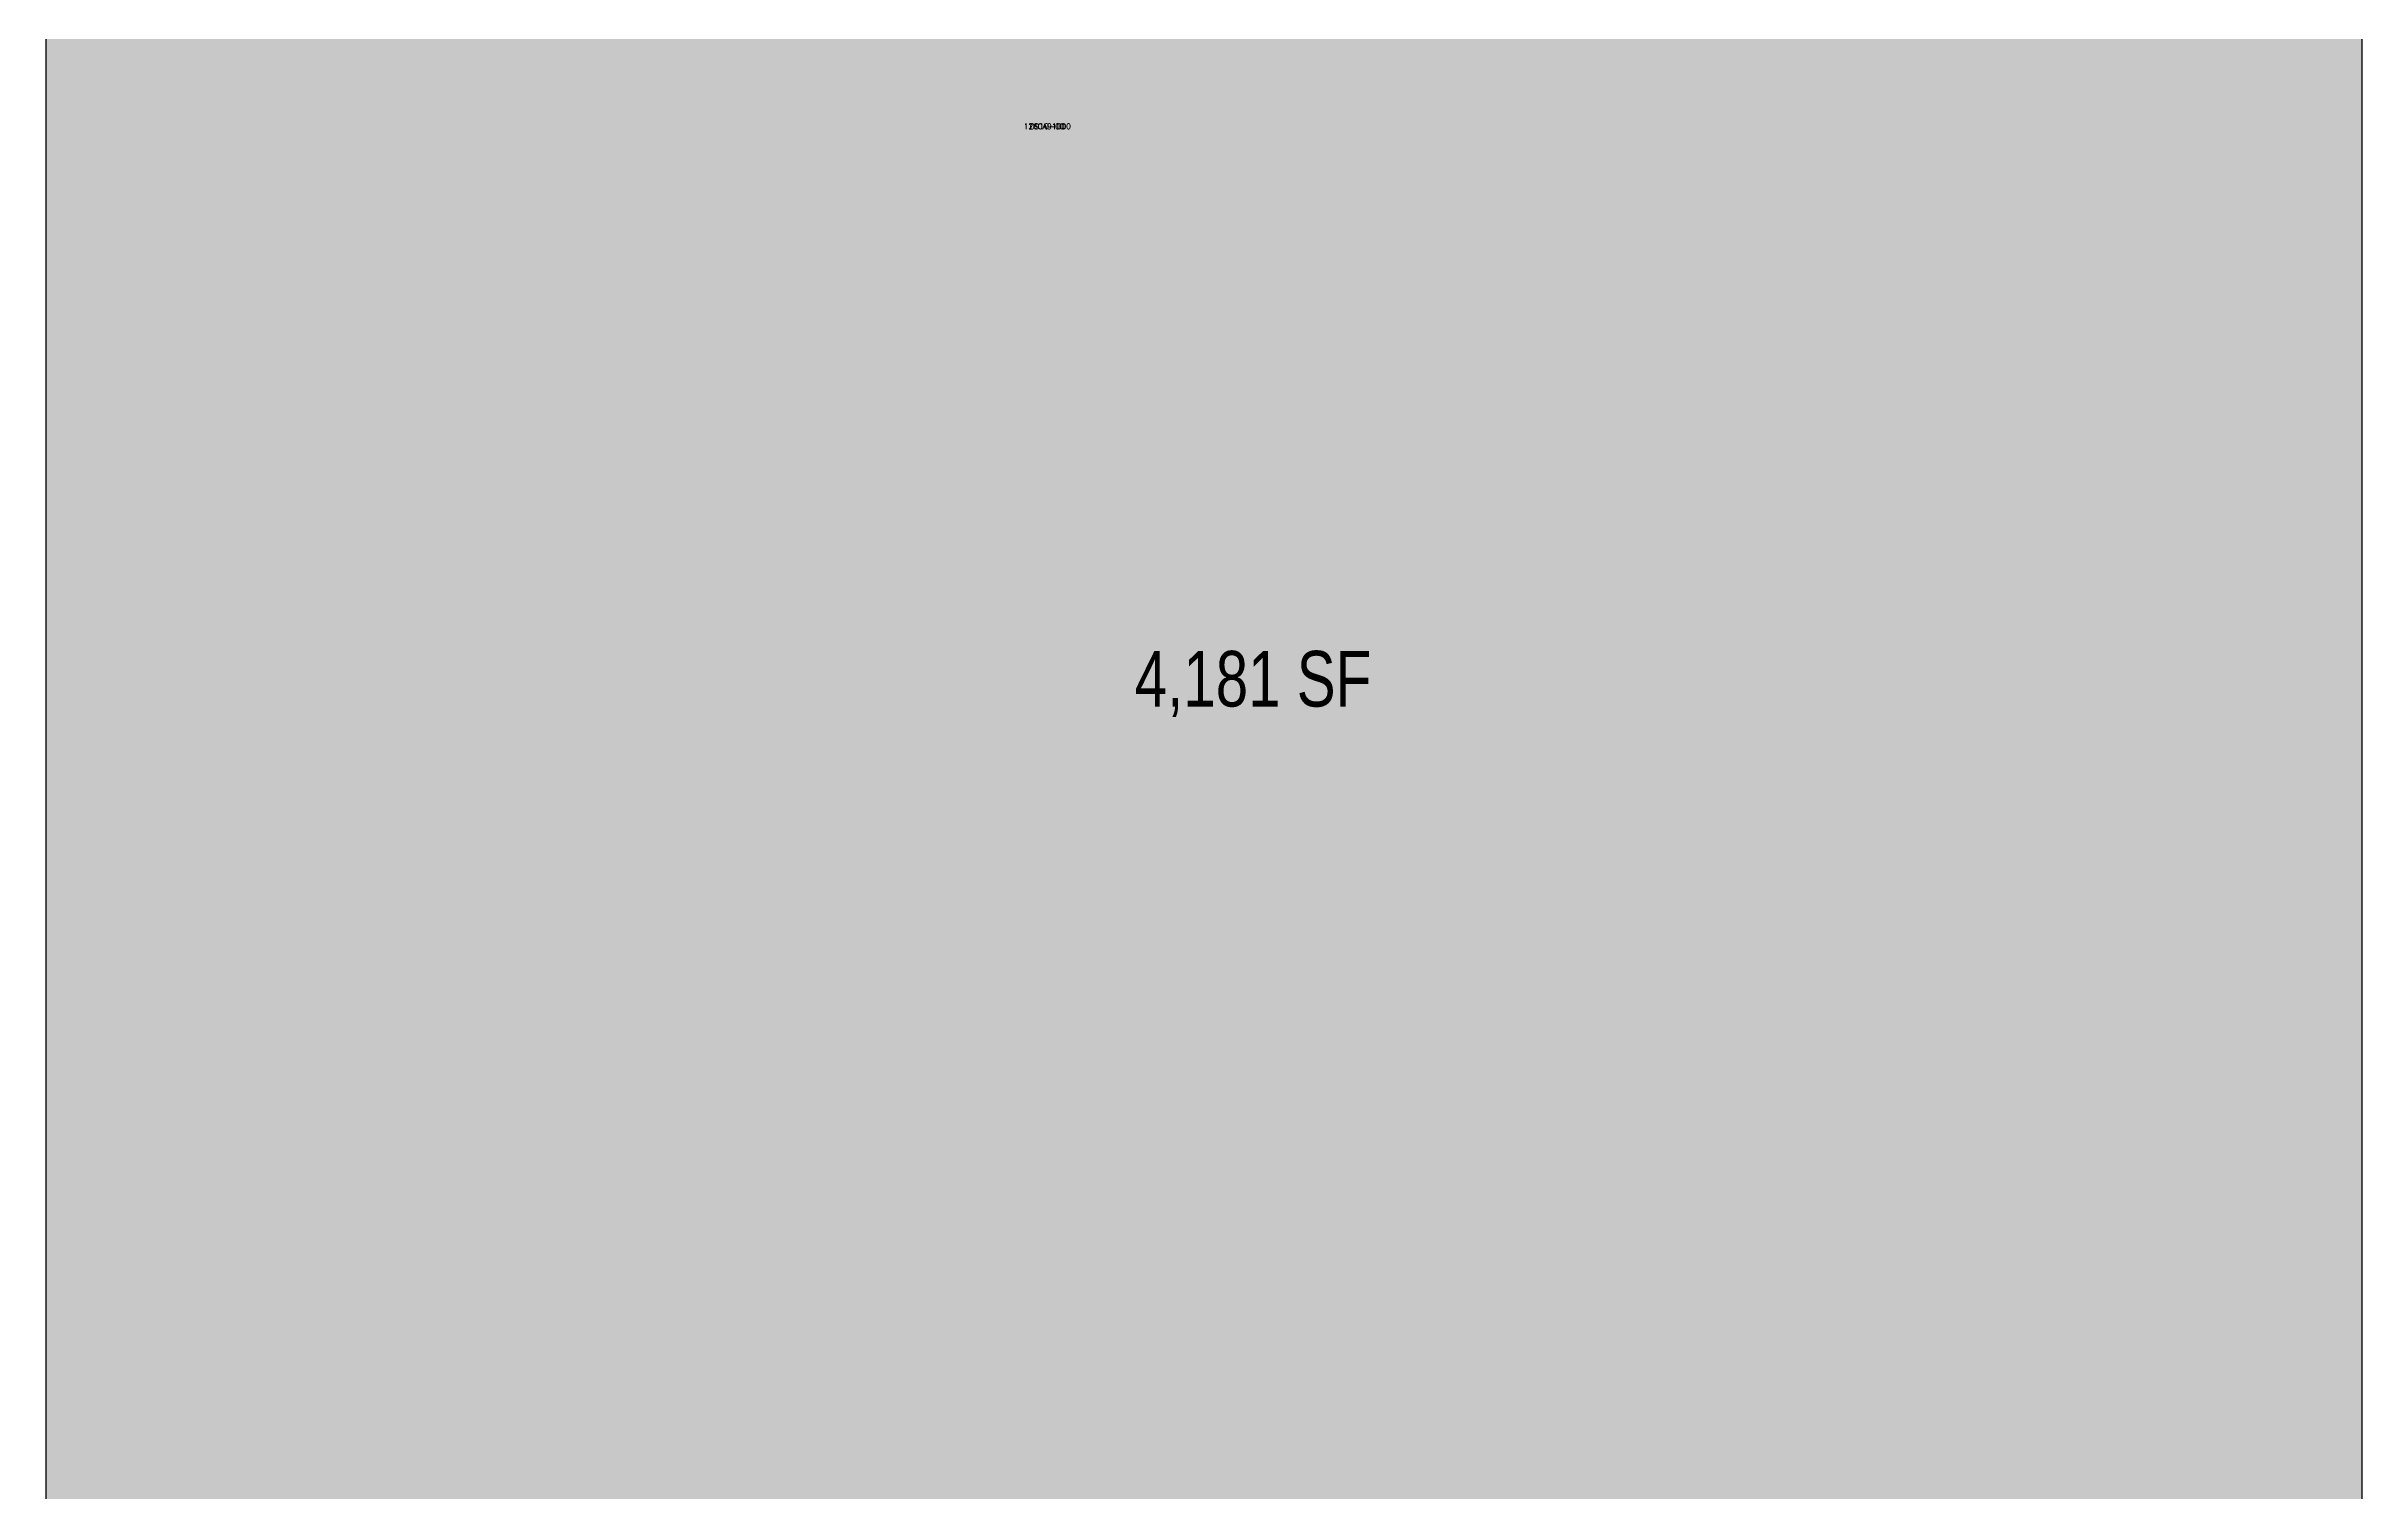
# Model space of a CAD drawing. Header units: inches. Extents: x -42 to 500, y -42 to 1205.
# Drawn here: x 0 to 499.6, y 269.9 to 581.6 of the extents above; entities that cross this region are included whole.
import ezdxf
from ezdxf.enums import TextEntityAlignment as Align

# ---------------------------------------------------------------- set-up
doc = ezdxf.new("R2010")
doc.units = ezdxf.units.IN
doc.header["$MEASUREMENT"] = 0
for name, color, linetype in [('A-IDEN-RNUM', 7, 'Continuous'), ('A-IDEN-SNUM', 4, 'Continuous'), ('A-WALL', 5, 'Continuous'), ('AREA-TEXT', 3, 'Continuous'), ('Rooms-Category-Color', 7, 'Continuous'), ('Rooms-College-Color', 7, 'Continuous'), ('Rooms-Department-Color', 7, 'Continuous'), ('Rooms-Division-Color', 7, 'Continuous')]:
    doc.layers.add(name, color=color, linetype=linetype)
doc.styles.add('CP_AREA', font='arial.ttf', dxfattribs={"height": 15})
doc.styles.add('ROOMSNUMBER', font='TXT.SHX', dxfattribs={"height": 1})

msp = doc.modelspace()

# ---------------------------------------------------------------- hatches: boundary and pattern name
at = {"layer": 'Rooms-Category-Color', "true_color": 0xe3c5e1}
msp.add_hatch(color=254, dxfattribs=at).paths.add_polyline_path([(499.57, 1205.05), (499.57, 0), (0, 0), (0, 1205.05)])
at = {"layer": 'Rooms-College-Color', "true_color": 0xe3c5e1}
msp.add_hatch(color=254, dxfattribs=at).paths.add_polyline_path([(499.57, 1205.05), (499.57, 0), (0, 0), (0, 1205.05)])
at = {"layer": 'Rooms-Department-Color', "true_color": 0xe3c5e1}
msp.add_hatch(color=254, dxfattribs=at).paths.add_polyline_path([(499.57, 1205.05), (499.57, 0), (0, 0), (0, 1205.05)])
at = {"layer": 'Rooms-Division-Color', "true_color": 0xe3c5e1}
msp.add_hatch(color=254, dxfattribs=at).paths.add_polyline_path([(499.57, 1205.05), (499.57, 0), (0, 0), (0, 1205.05)])

# ---------------------------------------------------------------- linework, layer by layer
at = {"layer": 'A-WALL'}
msp.add_lwpolyline([(499.57, 1205.05), (499.57, 0), (0, 0), (0, 1205.05)], close=True, dxfattribs=at)

# ---------------------------------------------------------------- texts
at = {"layer": 'A-IDEN-RNUM', "style": 'ROOMSNUMBER'}
msp.add_text('0910-00', height=1.2, dxfattribs=at).set_placement((215.96, 564.33), align=Align.MIDDLE)
at = {"layer": 'A-IDEN-SNUM', "style": 'ROOMSNUMBER'}
msp.add_text('1260A91000', height=1.2, dxfattribs=at).set_placement((215.96, 564.33), align=Align.MIDDLE)
at = {"layer": 'AREA-TEXT', "style": 'CP_AREA', "width": 0.75}
msp.add_text('4,181 SF', height=12, dxfattribs=at).set_placement((260.35, 445.19), align=Align.MIDDLE_CENTER)

doc.saveas('drawing.dxf')
